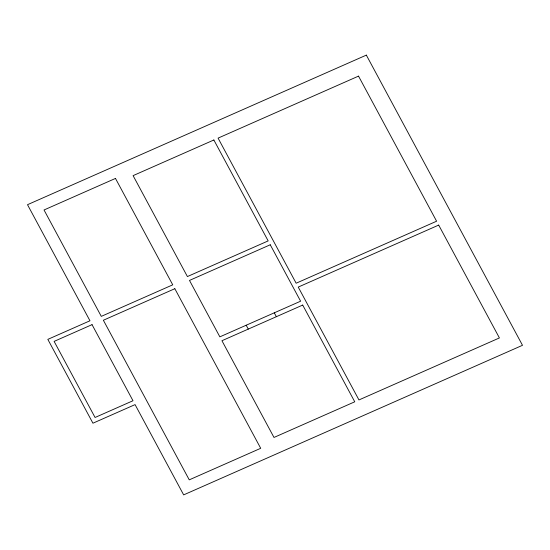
<?xml version="1.0" encoding="UTF-8"?>
<svg xmlns="http://www.w3.org/2000/svg" width="550" height="550" viewBox="0 0 550 550"><rect width="100%" height="100%" fill="white"/><g stroke="black" fill="none" stroke-linecap="round" stroke-linejoin="round"><path stroke-width="0.82" d="M274.278 312.826L276.361 316.697M246.187 325.229L248.27 329.099M366.341 55.117L27.5 204.696L89.966 320.774L47.829 339.377L92.936 423.204L135.073 404.607L183.659 494.883L522.5 345.304L366.341 55.117M115.479 178.427L44.028 209.976L101.282 316.374L172.741 284.831L115.479 178.427M213.861 139.989L133.1 175.636L187.406 276.561L268.166 240.907L213.861 139.989M358.524 76.12L218.075 138.126L296.154 283.216L436.604 221.217L358.524 76.12M270.249 244.778L189.489 280.424L219.856 336.854L300.616 301.201L270.249 244.778M92.042 324.644L54.12 341.385L95.067 417.478L132.99 400.737L92.042 324.644M174.824 288.702L103.366 320.244L189.255 479.848L260.707 448.298L174.824 288.702M438.687 225.087L298.238 287.086L358.964 399.939L499.414 337.934L438.687 225.087M302.699 305.071L221.939 340.725L273.989 437.449L354.75 401.796L302.699 305.071"/></g></svg>
